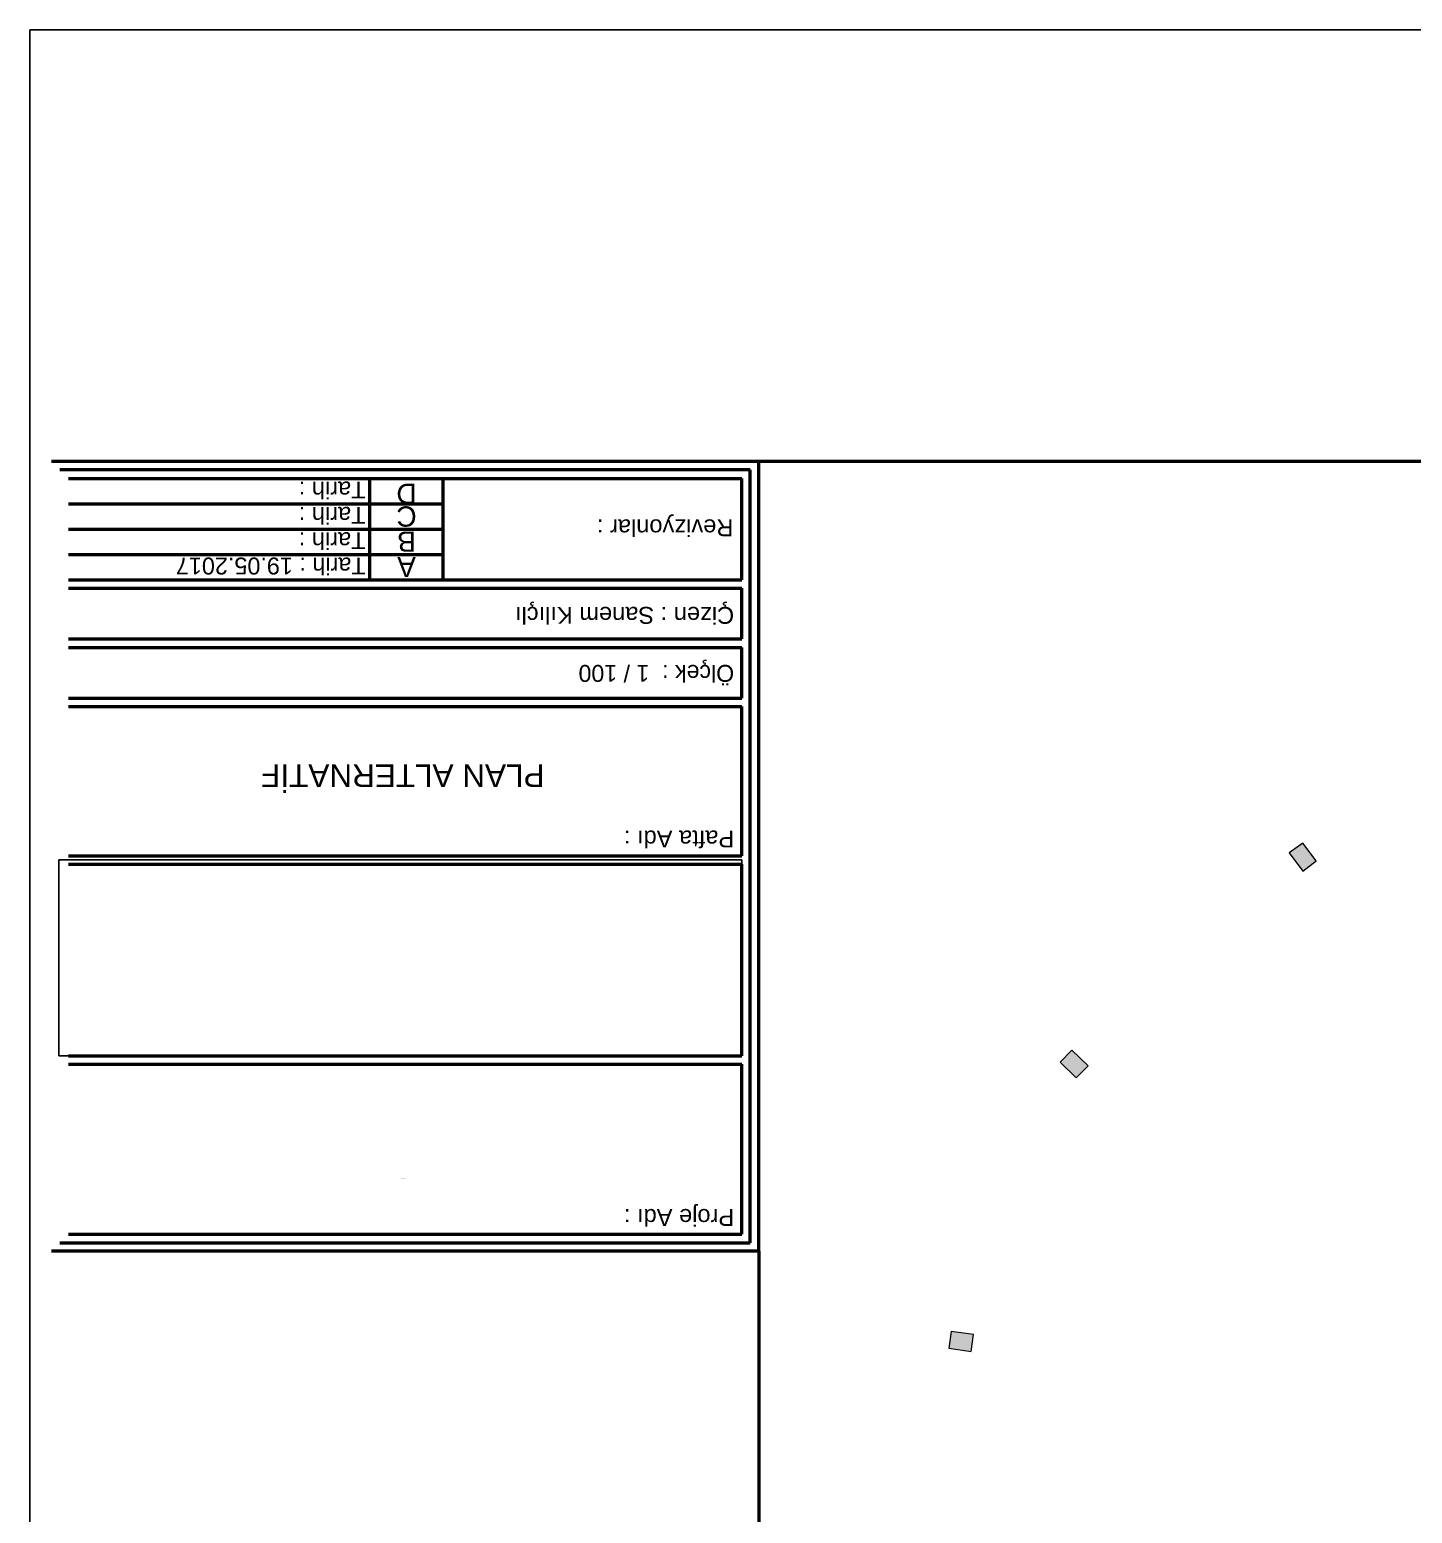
# Model space of a CAD drawing. Header units: millimetres. Extents: x 89237 to 96871, y -22823 to -19192.
# Drawn here: x 89237 to 90464, y -20509 to -19192 of the extents above; entities that cross this region are included whole.
import ezdxf

# ---------------------------------------------------------------- set-up
doc = ezdxf.new("R2010")
doc.units = ezdxf.units.MM
doc.header["$LTSCALE"] = 5
for name, color, linetype, lineweight in [('KALEM0.12', 220, 'Continuous', 15), ('KALEM0.35', 51, 'Continuous', 40), ('KALEM0.45', 32, 'Continuous', 50)]:
    doc.layers.add(name, color=color, linetype=linetype, lineweight=lineweight)
doc.styles.add('ARIAL', font='arial.ttf')
picture_1 = doc.add_image_def('image1.jpg', size_in_pixel=(1686, 484))

msp = doc.modelspace()

# ---------------------------------------------------------------- hatches: boundary and pattern name
at = {"true_color": 0xa0a0a0}
for points in [[(90366.4, -19939.2), (90378.4, -19930.2), (90366.4, -19914.3), (90354.5, -19923.1)], [(90165.5, -20122.7), (90176, -20112), (90161.6, -20098.2), (90151.2, -20108.8)], [(90072.1, -20365.6), (90074.2, -20350.7), (90054.4, -20348), (90052.3, -20362.7)]]:
    msp.add_hatch(color=253, dxfattribs=at).paths.add_polyline_path(points)

# ---------------------------------------------------------------- linework, layer by layer
msp.add_lwpolyline([(89236.8, -19192.3), (92893.2, -19192.3), (92893.2, -22822.9), (89236.8, -22822.9)], close=True)
at = {"layer": 'KALEM0.12'}
for p, q in [((90366.4, -19914.3), (90354.5, -19923.1)), ((90354.5, -19923.1), (90366.4, -19939.2)), ((90378.4, -19930.2), (90366.4, -19914.3)), ((90366.4, -19939.2), (90378.4, -19930.2)), ((90161.6, -20098.2), (90151.2, -20108.8)), ((90151.2, -20108.8), (90165.5, -20122.7)), ((90176, -20112), (90161.6, -20098.2)), ((90165.5, -20122.7), (90176, -20112)), ((90054.4, -20348), (90052.3, -20362.7)), ((90074.2, -20350.7), (90054.4, -20348)), ((90072.1, -20365.6), (90074.2, -20350.7)), ((90052.3, -20362.7), (90072.1, -20365.6))]:
    msp.add_line(p, q, dxfattribs=at)
at = {"layer": 'KALEM0.45'}
for p, q in [((92336.4, -19575.6), (89256.2, -19575.6)), ((89876.2, -19583.1), (89263.7, -19583.1)), ((89876.2, -20269.1), (89876.2, -19583.1)), ((89883.7, -20276.6), (89883.7, -19575.6)), ((89271.2, -19590.6), (89603.7, -19590.6)), ((89271.2, -19590.6), (89868.7, -19590.6)), ((89538.7, -19680.6), (89538.7, -19590.6)), ((89603.7, -19680.6), (89603.7, -19590.6)), ((89868.7, -19680.6), (89868.7, -19590.6)), ((89271.2, -19613.1), (89603.7, -19613.1)), ((89271.2, -19635.6), (89603.7, -19635.6)), ((89271.2, -19658.1), (89603.7, -19658.1)), ((89271.2, -19680.6), (89868.7, -19680.6)), ((89271.2, -19688.1), (89868.7, -19688.1)), ((89868.7, -19710.6), (89868.7, -19688.1)), ((89868.7, -19733.1), (89868.7, -19710.6)), ((89271.2, -19733.1), (89868.7, -19733.1)), ((89271.2, -19740.6), (89868.7, -19740.6)), ((89868.7, -19763.1), (89868.7, -19740.6)), ((89868.7, -19785.6), (89868.7, -19763.1)), ((89271.2, -19785.6), (89868.7, -19785.6)), ((89271.2, -19793.1), (89868.7, -19793.1)), ((89868.7, -19925.6), (89868.7, -19793.1)), ((89271.2, -19925.6), (89868.7, -19925.6)), ((89271.2, -19933.1), (89868.7, -19933.1)), ((89868.7, -20103.1), (89868.7, -19933.1)), ((89271.2, -20103.1), (89868.7, -20103.1)), ((89271.2, -20110.6), (89868.7, -20110.6)), ((89868.7, -20261.6), (89868.7, -20110.6)), ((89263.7, -20269.1), (89876.2, -20269.1)), ((89271.2, -20261.6), (89868.7, -20261.6)), ((89883.7, -20276.6), (89256.2, -20276.6)), ((89883.7, -20276.6), (89883.7, -22247.7))]:
    msp.add_line(p, q, dxfattribs=at)

# ---------------------------------------------------------------- texts
at = {"layer": 'KALEM0.35', "rotation": 180, "style": 'ARIAL'}
for s, insert, char_height, width, attachment_point in [('\\W1.00;Tarih\\~:', (89534.9, -19608.4), 15, 66.992, 1), ('\\W0.99;D', (89571.2, -19604.3), 18, 27.244, 5), ('\\W1.00;Tarih\\~:', (89534.9, -19630.9), 15, 66.992, 1), ('\\W0.99;C', (89571.2, -19624.3), 18, 27.244, 5), ('\\W1.00;Revizyonlar\\~:', (89861.2, -19642), 15, 129.282, 1), ('\\W1.00;Tarih\\~:', (89534.9, -19653.4), 15, 66.992, 1), ('\\W0.99;B', (89571.2, -19646.8), 18, 25.679, 5), ('\\W0.99;Tarih\\~:\\~19.05.2017', (89534.9, -19675.9), 15, 178.176, 1), ('\\W0.99;A', (89571.2, -19669.3), 18, 25.679, 5), ('\\W1.00;Çizen\\~:\\~Sanem\\~Kılıçlı', (89861.9, -19719.7), 15, 202.517, 1), ('\\W0.98;Ölçek\\~:\\~\\~1\\~/\\~100', (89861.9, -19771.2), 15, 148.377, 1), ('\\W1.00;PLAN\\~ALTERNATİF', (89567.9, -19854.6), 20, 262.015, 5), ('\\W1.00;Pafta\\~Adı\\~:', (89861.9, -19918.2), 15, 105.231, 1), ('\\W1.00;Proje\\~Adı\\~:', (89861.9, -20254.2), 15, 105.502, 1)]:
    msp.add_mtext(s, dxfattribs=dict(at, insert=insert, char_height=char_height, width=width, attachment_point=attachment_point))
at = {"layer": 'KALEM0.35', "insert": (89568.5, -20212.5), "char_height": 25, "width": 453.768, "attachment_point": 2, "rotation": 180, "line_spacing_factor": 0.783133, "style": 'ARIAL'}
msp.add_mtext('{\\fArial|i0|b0;\\H0.250000;\\W1.000000;\\c3267675391l;ELYSIUM ELIT KOŞUYOLU}\\P{\\fArial|i0|b0;\\H0.250000;\\W1.000000;\\c3267675391l;SÜTİŞ}\\P', dxfattribs=at)

# ---------------------------------------------------------------- pictures from other files: only their frames are drawn
image = msp.add_image(picture_1, insert=(89868.7, -19929.1), size_in_units=(606.1, 174), rotation=180)
image.dxf.flags = 7

doc.saveas('drawing.dxf')
